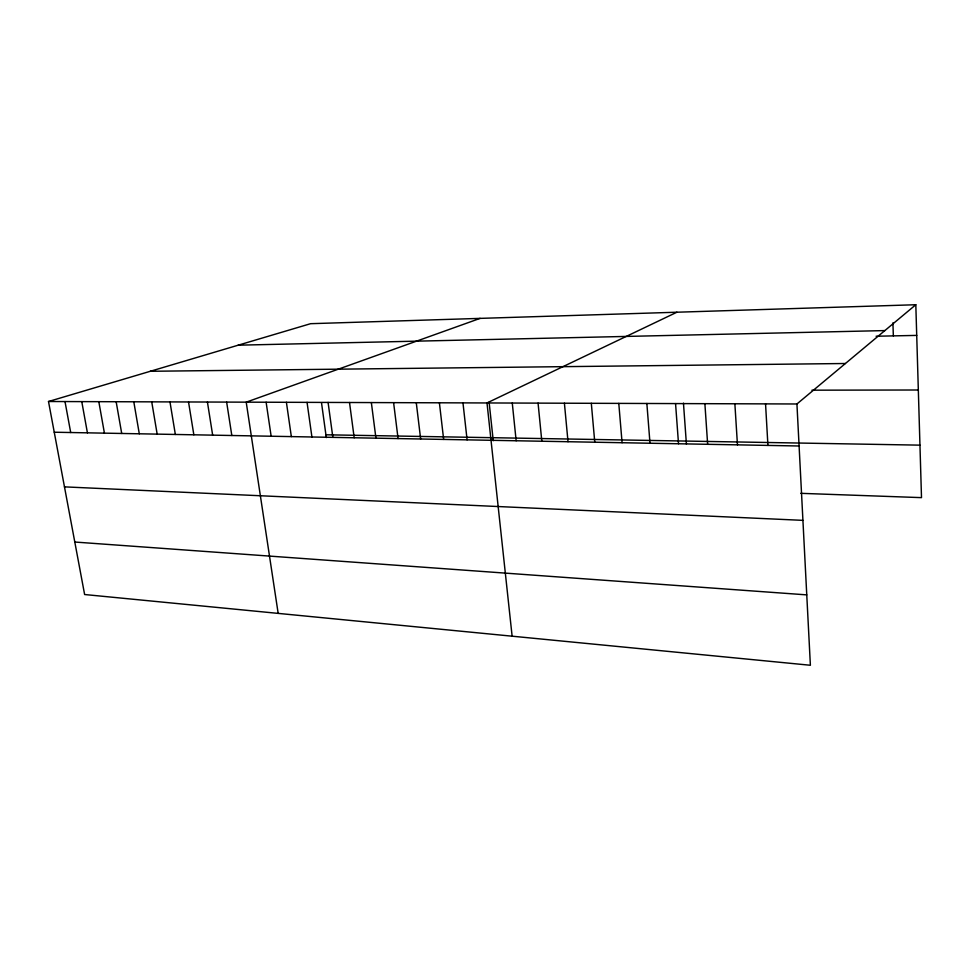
<?xml version="1.0" encoding="UTF-8"?>
<svg xmlns="http://www.w3.org/2000/svg" width="970" height="970" viewBox="0 0 970 970"><rect width="100%" height="100%" fill="white"/><g stroke="black" fill="none" stroke-linecap="round" stroke-linejoin="round"><path stroke-width="1.45" d="M796.928 403.981L810.386 665.262L84.62 594.525L48.5 401.507L796.928 403.981L915.813 304.738L921.5 497.634L800.784 493.33M676.902 312.219L487.001 402.95L512.124 636.199M480.114 318.378L246.21 402.162L278.172 613.392M48.5 401.507L310.618 323.689L915.813 304.738M238.183 345.187L884.834 330.588M876.104 336.238L916.723 335.402M150.338 371.28L845.403 363.507M811.938 390.183L918.323 390.001M325.92 434.79L919.948 445.145M54.247 432.22L799.086 445.994M64.469 486.867L802.918 520.356M74.799 542.036L806.761 594.877M65.002 401.568L70.701 432.523M81.771 401.616L87.421 432.838M98.819 401.677L104.421 433.141M116.157 401.738L121.711 433.469M133.799 401.798L139.292 433.796M151.732 401.847L157.164 434.123M169.968 401.907L175.352 434.463M188.532 401.968L193.842 434.803M207.422 402.041L212.66 435.154M226.64 402.101L231.818 435.506M266.119 402.223L271.151 436.233M286.405 402.295L291.339 436.609M307.053 402.368L311.916 436.985M328.09 402.429L332.855 437.373M321.507 402.756L326.308 437.603M349.515 402.501L354.195 437.773M371.352 402.574L375.936 438.173M393.602 402.647L398.076 438.573M416.275 402.72L420.653 438.998M439.398 402.805L443.654 439.422M462.969 402.877L467.103 439.859M489.11 402.186L493.245 440.707M512.269 403.035L516.161 440.768M538.071 403.12L541.818 441.241M564.407 403.205L568.02 441.726M591.312 403.302L594.768 442.223M618.787 403.387L622.085 442.72M646.857 403.484L649.997 443.241M683.462 403.144L686.408 444.017M675.556 403.581L678.515 443.763M704.887 403.678L707.651 444.308M734.872 403.775L737.455 444.854M765.548 403.872L767.925 445.424M892.909 322.852L893.346 335.887"/></g></svg>
